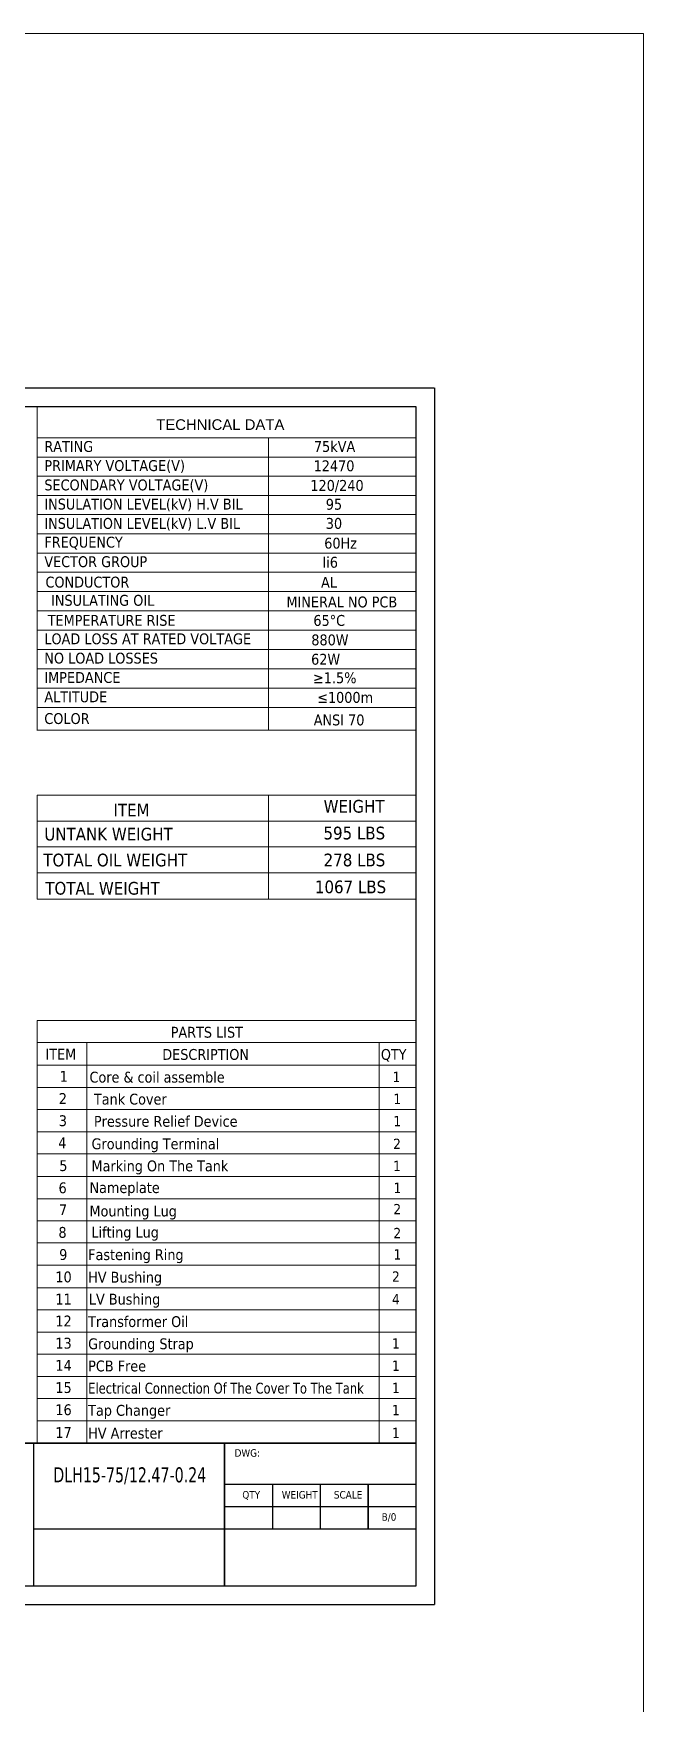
# Model space of a CAD drawing. Extents: x 4438 to 384502, y -178203 to -21188.
# Drawn here: x 383204 to 384502, y -174648 to -171093 of the extents above; entities that cross this region are included whole.
import ezdxf
from ezdxf.enums import TextEntityAlignment as Align

# ---------------------------------------------------------------- set-up
doc = ezdxf.new("R2010")
doc.units = 0
doc.header["$LTSCALE"] = 8
doc.header["$MEASUREMENT"] = 0
doc.linetypes.add('HIDDEN', pattern=[0.375, 0.25, -0.125])
doc.layers.get('0').update_dxf_attribs({"linetype": 'CONTINUOUS'})
doc.layers.add('6文字层', color=3, linetype='CONTINUOUS')
doc.layers.add('PL', color=5, linetype='CONTINUOUS')
doc.layers.add('细', color=7, linetype='CONTINUOUS', lineweight=20)
doc.layers.add('铁心', color=3, linetype='CONTINUOUS', lineweight=0)
doc.styles.add('PDF Arial', font='arial.ttf')
doc.styles.add('Tahoma$001', font='tahoma.ttf', dxfattribs={"height": 2.159784})
doc.styles.add('Tahoma_txtstyle_28.93_0_0', font='tahoma.ttf')
doc.styles.add('Tahoma_txtstyle_30.40_0_0', font='tahoma.ttf')
doc.styles.add('Tahoma_txtstyle_30.51_0_0', font='tahoma.ttf')

msp = doc.modelspace()

# ---------------------------------------------------------------- linework, layer by layer
at = {"color": 7, "linetype": 'Continuous'}
for p, q in [((382797.464, -174093.289), (384017.368, -174093.289)), ((382797.504, -174092.806), (384017.408, -174092.806)), ((383204.282, -174093.015), (383204.282, -174397.991)), ((383610.773, -174397.782), (383610.773, -174092.806)), ((383610.917, -174093.015), (383610.917, -174397.991)), ((383610.773, -174180.91), (384017.408, -174180.91)), ((383610.917, -174181.12), (384017.551, -174181.12)), ((383712.432, -174180.91), (383712.432, -174275.791)), ((383712.575, -174181.12), (383712.575, -174276.001)), ((383814.09, -174180.91), (383814.09, -174275.791)), ((383814.234, -174181.12), (383814.234, -174276.001)), ((383915.749, -174180.91), (383915.749, -174275.791)), ((383915.893, -174181.12), (383915.893, -174276.001)), ((383610.773, -174228.351), (384017.408, -174228.351)), ((383610.917, -174228.56), (384017.551, -174228.56)), ((383204.138, -174275.791), (384017.408, -174275.791)), ((383204.282, -174276.001), (384017.551, -174276.001))]:
    msp.add_line(p, q, dxfattribs=at)
at = {"color": 7}
msp.add_lwpolyline([(380904.027, -171887.027), (384017.372, -171887.027), (384017.372, -174397.729), (380904.027, -174397.729)], close=True, dxfattribs=at)
at = {"layer": '6文字层', "lineweight": 13}
for points in [[(383212.19, -171887.027), (384017.372, -171887.027)], [(383212.19, -171887.027), (383212.19, -172575.999)]]:
    msp.add_lwpolyline(points, dxfattribs=at)
at = {"layer": 'PL', "color": 1, "linetype": 'HIDDEN', "ltscale": 0.5}
msp.add_lwpolyline([(380704.453, -171847.112), (384057.286, -171847.112), (384057.286, -174437.644), (380704.453, -174437.644)], close=True, dxfattribs=at)
at = {"layer": '细', "color": 1}
msp.add_lwpolyline([(372175.774, -171092.907), (384501.994, -171092.907), (384501.994, -178202.855), (372175.774, -178202.855)], close=True, dxfattribs=at)
at = {"layer": '铁心', "lineweight": 13}
for p, q in [((383212.19, -172714.364), (383212.19, -172788.054)), ((383212.19, -172788.054), (383212.19, -172714.364)), ((383212.19, -172714.364), (384017.372, -172714.364)), ((383704.18, -172714.364), (383704.18, -172788.054)), ((383704.18, -172788.054), (383704.18, -172714.364)), ((384017.372, -172935.985), (384017.372, -172714.364)), ((383212.19, -172769.368), (384017.372, -172769.368)), ((383212.19, -172873.162), (383212.19, -172788.054)), ((383212.19, -172788.054), (383212.19, -172873.162)), ((383704.18, -172873.162), (383704.18, -172788.054)), ((383704.18, -172788.054), (383704.18, -172873.162)), ((383212.19, -172824.601), (384017.372, -172824.601)), ((383212.19, -172935.985), (383212.19, -172873.162)), ((383212.19, -172873.162), (383212.19, -172935.985)), ((383704.18, -172935.985), (383704.18, -172873.162)), ((383704.18, -172873.162), (383704.18, -172935.985)), ((383212.19, -172879.835), (384017.372, -172879.835)), ((383212.19, -172935.985), (384017.372, -172935.985))]:
    msp.add_line(p, q, dxfattribs=at)
for points in [[(383211.703, -172575.999), (384017.372, -172575.999), (384017.372, -171887.027)], [(383212.19, -171953.775), (384017.372, -171953.775)], [(383704.18, -171953.775), (383704.18, -172575.999)], [(383212.19, -171994.911), (384017.372, -171994.911)], [(383212.19, -172035.658), (384017.372, -172035.658)], [(383212.19, -172076.406), (384017.372, -172076.406)], [(383212.19, -172117.153), (384017.372, -172117.153)], [(383212.19, -172158.289), (384017.372, -172158.289)], [(383212.19, -172199.037), (384017.372, -172199.037)], [(383212.19, -172239.784), (384017.372, -172239.784)], [(383212.19, -172280.92), (384017.372, -172280.92)], [(383212.19, -172322.055), (384017.372, -172322.055)], [(383212.19, -172363.191), (384017.372, -172363.191)], [(383212.19, -172363.191), (384017.372, -172363.191)], [(383212.19, -172404.327), (384017.372, -172404.327)], [(383212.19, -172445.462), (384017.372, -172445.462)], [(383212.19, -172486.598), (384017.372, -172486.598)], [(383212.19, -172527.734), (384017.372, -172527.734)], [(383212.19, -172527.734), (384017.372, -172527.734)], [(383212.37, -174093.015), (383212.37, -173193.813)], [(383212.37, -173193.813), (384017.551, -173193.813), (384017.551, -173241.038)], [(383212.37, -173193.813), (383212.37, -173241.038), (383212.37, -173241.038)], [(383212.37, -173241.038), (384017.551, -173241.038), (384017.551, -173289.242)], [(383212.37, -173241.038), (383212.37, -173289.242), (384017.551, -173289.242)], [(383317.596, -173241.038), (383317.596, -173289.242), (383317.596, -173289.242)], [(383939.51, -173241.038), (383939.51, -174093.015)], [(383212.37, -173714.654), (384017.551, -173714.654), (384017.551, -173289.242)], [(383212.37, -173289.242), (383212.37, -173714.654)], [(383317.596, -173289.242), (383317.596, -173714.654)], [(384017.551, -173336.27), (383212.37, -173336.27), (383212.37, -173336.27)], [(384017.551, -173383.495), (383212.37, -173383.495), (383212.37, -173383.495)], [(383212.37, -173430.72), (384017.551, -173430.72), (384017.551, -173477.748)], [(383212.37, -173430.72), (383212.37, -173477.748), (384017.551, -173477.748)], [(384017.551, -173430.72), (383212.37, -173430.72), (383212.37, -173430.72)], [(383212.37, -174093.015), (383212.37, -173430.72), (383212.37, -173430.72)], [(383317.596, -173430.72), (383317.596, -173477.748), (383317.596, -173477.748)], [(383212.37, -173477.748), (383212.37, -174093.015)], [(384017.551, -173477.748), (383212.37, -173477.748), (383212.37, -173477.748)], [(383317.596, -173477.748), (383317.596, -174093.015)], [(384017.551, -173525.952), (383212.37, -173525.952), (383212.37, -173525.952)], [(384017.551, -173525.952), (383212.37, -173525.952), (383212.37, -173525.952)], [(384017.551, -173573.177), (383212.37, -173573.177), (383212.37, -173573.177)], [(384017.551, -173573.177), (383212.37, -173573.177), (383212.37, -173573.177)], [(384017.551, -174093.015), (384017.551, -173571.978)], [(384017.551, -173620.205), (383212.37, -173620.205), (383212.37, -173620.205)], [(384017.551, -173620.205), (383212.37, -173620.205)], [(384017.551, -173667.43), (383212.37, -173667.43), (383212.37, -173667.43)], [(384017.551, -173667.43), (383212.37, -173667.43), (383212.37, -173667.43)], [(384017.551, -173714.654), (383212.37, -173714.654), (383212.37, -173714.654)], [(384017.551, -173762.663), (383212.37, -173762.663), (383212.37, -173762.663)], [(384017.551, -173809.887), (383212.37, -173809.887), (383212.37, -173809.887)], [(384017.551, -173857.112), (383212.37, -173857.112), (383212.37, -173857.112)], [(384017.551, -173904.336), (383212.37, -173904.336)], [(384017.551, -173951.561), (383212.37, -173951.561)], [(384017.551, -173998.785), (383212.37, -173998.785)], [(384017.551, -174046.01), (383212.37, -174046.01)], [(384017.551, -174093.015), (383212.37, -174093.015)]]:
    msp.add_lwpolyline(points, dxfattribs=at)

# ---------------------------------------------------------------- texts
for s, height, style, p in [('TECHNICAL DATA', 22.66633, 'PDF Arial', (383465.322, -171936.912)), ('RATING', 23.1456, 'Tahoma$001', (383227.42, -171983.657)), ('75kVA', 23.1456, 'Tahoma$001', (383800.87, -171983.657)), ('PRIMARY VOLTAGE(V)', 23.14557, 'Tahoma$001', (383227.42, -172024.404)), ('12470', 23.1456, 'Tahoma$001', (383800.128, -172024.792)), ('SECONDARY VOLTAGE(V)', 23.14557, 'Tahoma$001', (383227.42, -172065.54)), ('120/240', 23.1454, 'Tahoma$001', (383793.189, -172066.622)), ('INSULATION LEVEL(kV) H.V BIL', 23.14557, 'Tahoma$001', (383227.42, -172106.287)), ('95', 23.1456, 'Tahoma$001', (383826.085, -172106.675)), ('INSULATION LEVEL(kV) L.V BIL', 23.14557, 'Tahoma$001', (383227.42, -172147.423)), ('30', 23.1456, 'Tahoma$001', (383826.085, -172147.423)), ('FREQUENCY', 23.1456, 'Tahoma$001', (383227.42, -172187.394)), ('60Hz', 23.1456, 'Tahoma$001', (383822.765, -172189.485)), ('VECTOR GROUP', 23.14557, 'Tahoma$001', (383227.42, -172228.918)), ('Ii6', 23.1456, 'Tahoma$001', (383818.947, -172230.119)), ('CONDUCTOR', 23.1456, 'Tahoma$001', (383229.803, -172272.391)), ('AL', 23.1456, 'Tahoma$001', (383815.924, -172272.761)), ('MINERAL NO PCB', 23.14557, 'Tahoma$001', (383742.314, -172314.656)), ('LOAD LOSS AT RATED VOLTAGE', 23.14557, 'Tahoma$001', (383227.42, -172393.072)), ('880W', 23.1456, 'Tahoma$001', (383795.248, -172395.388)), ('NO LOAD LOSSES', 23.14557, 'Tahoma$001', (383227.42, -172434.208)), ('62W', 23.1456, 'Tahoma$001', (383794.856, -172436.524)), ('IMPEDANCE', 23.1456, 'Tahoma$001', (383227.42, -172475.344)), ('≥1.5%%%', 23.1456, 'Tahoma$001', (383799.039, -172476.031)), ('ALTITUDE', 23.1456, 'Tahoma$001', (383227.42, -172516.479)), ('≤1000m', 23.1456, 'Tahoma$001', (383807.722, -172517.792)), ('COLOR', 23.1456, 'Tahoma$001', (383227.385, -172562.795)), ('ANSI 70 ', 23.1456, 'Tahoma$001', (383800.363, -172565.747)), ('ITEM', 27.0824, 'Tahoma_txtstyle_30.51_0_0', (383374.44, -172759.611)), ('UNTANK WEIGHT', 27.08237, 'Tahoma_txtstyle_30.51_0_0', (383227.369, -172810.705)), ('595 LBS', 27.0824, 'Tahoma_txtstyle_30.51_0_0', (383821.153, -172808.444)), ('TOTAL OIL WEIGHT', 27.08237, 'Tahoma_txtstyle_30.51_0_0', (383225.259, -172865.855)), ('278 LBS', 27.0824, 'Tahoma_txtstyle_30.51_0_0', (383821.516, -172865.751)), ('TOTAL WEIGHT', 27.08237, 'Tahoma_txtstyle_30.51_0_0', (383229.48, -172926.017)), ('1067 LBS', 27.0824, 'Tahoma_txtstyle_30.51_0_0', (383802.949, -172923.044)), ('PARTS LIST', 23.0776, 'Tahoma_txtstyle_30.40_0_0', (383496.218, -173230.456)), ('ITEM', 23.0776, 'Tahoma_txtstyle_30.40_0_0', (383229.809, -173277.093)), ('DESCRIPTION', 23.07758, 'Tahoma_txtstyle_30.40_0_0', (383478.353, -173277.681)), ('QTY', 22.976, 'Tahoma$001', (383943.285, -173277.575)), ('1', 23.078, 'Tahoma_txtstyle_30.40_0_0', (383259.986, -173324.317)), ('Core & coil assemble   ', 23.07758, 'Tahoma_txtstyle_30.40_0_0', (383323.523, -173326.056)), ('1', 21.956, 'Tahoma_txtstyle_28.93_0_0', (383967.971, -173325.003)), ('2', 23.078, 'Tahoma_txtstyle_30.40_0_0', (383258.222, -173371.542)), ('Tank Cover', 23.0776, 'Tahoma_txtstyle_30.40_0_0', (383332.896, -173372.819)), ('1', 21.956, 'Tahoma$001', (383969.931, -173371.738)), ('3', 23.078, 'Tahoma_txtstyle_30.40_0_0', (383258.222, -173418.766)), ('Pressure Relief Device', 23.07758, 'Tahoma_txtstyle_30.40_0_0', (383332.896, -173420.044)), ('1', 21.956, 'Tahoma_txtstyle_28.93_0_0', (383969.931, -173418.962)), ('4', 23.078, 'Tahoma_txtstyle_30.40_0_0', (383257.047, -173465.795)), ('Grounding Terminal', 23.07758, 'Tahoma_txtstyle_30.40_0_0', (383327.862, -173467.891)), ('2', 21.956, 'Tahoma_txtstyle_28.93_0_0', (383969.272, -173467.426)), ('5', 23.078, 'Tahoma_txtstyle_30.40_0_0', (383259.269, -173514.391)), ('Marking On The Tank', 23.07758, 'Tahoma_txtstyle_30.40_0_0', (383327.862, -173514.919)), ('1', 21.956, 'Tahoma_txtstyle_28.93_0_0', (383969.272, -173514.455)), ('6', 23.078, 'Tahoma_txtstyle_30.40_0_0', (383257.671, -173561.616)), ('Nameplate', 23.0776, 'Tahoma_txtstyle_30.40_0_0', (383323.523, -173561.126)), ('1', 21.956, 'Tahoma_txtstyle_28.93_0_0', (383970.127, -173561.126)), ('7', 23.078, 'Tahoma_txtstyle_30.40_0_0', (383258.663, -173608.252)), ('Mounting Lug', 23.07758, 'Tahoma_txtstyle_30.40_0_0', (383323.523, -173611.017)), ('2', 21.956, 'Tahoma_txtstyle_28.93_0_0', (383969.756, -173606.458)), ('8', 23.078, 'Tahoma_txtstyle_30.40_0_0', (383257.433, -173656.457)), ('Lifting Lug', 23.07759, 'Tahoma_txtstyle_30.40_0_0', (383327.546, -173656.065)), ('2', 21.956, 'Tahoma_txtstyle_28.93_0_0', (383969.849, -173657.351)), ('9', 23.078, 'Tahoma_txtstyle_30.40_0_0', (383259.004, -173703.583)), ('Fastening Ring', 23.07758, 'Tahoma_txtstyle_30.40_0_0', (383320.637, -173703.872)), ('1', 21.956, 'Tahoma_txtstyle_28.93_0_0', (383970.127, -173702.701)), ('10', 23.0776, 'Tahoma_txtstyle_30.40_0_0', (383250.972, -173751.2)), ('HV Bushing', 23.0776, 'Tahoma_txtstyle_30.40_0_0', (383320.637, -173751.88)), ('2', 21.956, 'Tahoma_txtstyle_28.93_0_0', (383966.905, -173749.926)), ('11', 23.0776, 'Tahoma_txtstyle_30.40_0_0', (383250.972, -173798.424)), ('LV Bushing', 23.0776, 'Tahoma_txtstyle_30.40_0_0', (383322.151, -173798.62)), ('4', 21.956, 'Tahoma_txtstyle_28.93_0_0', (383966.905, -173797.934)), ('12', 23.0776, 'Tahoma_txtstyle_30.40_0_0', (383250.972, -173845.061)), ('Transformer Oil', 23.07758, 'Tahoma_txtstyle_30.40_0_0', (383320.637, -173846.329)), ('13', 23.0776, 'Tahoma_txtstyle_30.40_0_0', (383250.972, -173892.285)), ('Grounding Strap', 23.07758, 'Tahoma_txtstyle_30.40_0_0', (383320.637, -173893.554)), ('1', 21.956, 'Tahoma_txtstyle_28.93_0_0', (383966.905, -173892.383)), ('14', 23.0776, 'Tahoma_txtstyle_30.40_0_0', (383250.972, -173939.51)), ('PCB Free', 23.0776, 'Tahoma_txtstyle_30.40_0_0', (383320.637, -173940.778)), ('1', 21.956, 'Tahoma_txtstyle_28.93_0_0', (383966.905, -173939.608)), ('15', 23.0776, 'Tahoma_txtstyle_30.40_0_0', (383250.972, -173986.734)), ('1', 21.956, 'Tahoma_txtstyle_28.93_0_0', (383966.905, -173986.832)), ('16', 23.0776, 'Tahoma_txtstyle_30.40_0_0', (383250.972, -174033.959)), ('Tap Changer', 23.07758, 'Tahoma_txtstyle_30.40_0_0', (383320.637, -174035.227)), ('1', 21.956, 'Tahoma_txtstyle_28.93_0_0', (383966.905, -174034.057)), ('17', 23.0776, 'Tahoma_txtstyle_30.40_0_0', (383250.972, -174082.516)), ('HV Arrester', 23.07758, 'Tahoma_txtstyle_30.40_0_0', (383320.637, -174083.785)), ('1', 21.956, 'Tahoma_txtstyle_28.93_0_0', (383966.905, -174082.614)), ('DWG:', 16, 'Tahoma_txtstyle_30.40_0_0', (383632.061, -174122.403)), ('QTY', 16, 'Tahoma_txtstyle_30.40_0_0', (383648.5, -174211.408)), ('WEIGHT', 16, 'Tahoma_txtstyle_30.40_0_0', (383732.379, -174211.408)), ('SCALE', 16, 'Tahoma_txtstyle_30.40_0_0', (383843.232, -174211.408)), ('B/0', 16, 'Tahoma_txtstyle_30.40_0_0', (383944.855, -174258.639))]:
    msp.add_text(s, height=height, dxfattribs=dict(at, style=style)).set_placement(p)
at = {"layer": '铁心', "lineweight": 13, "style": 'Tahoma$001'}
for s, p in [('INSULATING OIL', (383351.476, -172299.607)), ('TEMPERATURE RISE ', (383374.784, -172342.223))]:
    msp.add_text(s, height=23.14557, dxfattribs=at).set_placement(p, align=Align.MIDDLE)
msp.add_text('65%%DC', height=23.1456, dxfattribs=at).set_placement((383799.641, -172342.387), align=Align.MIDDLE_LEFT)
at = {"layer": '铁心', "lineweight": 13, "style": 'Tahoma_txtstyle_30.40_0_0'}
for s, height, width, p in [('Electrical Connection Of The Cover To The Tank', 23.07758, 0.9, (383320.637, -173988.003)), ('DLH15-75/12.47-0.24', 32, 0.8, (383246.46, -174176.885))]:
    msp.add_text(s, height=height, dxfattribs=dict(at, width=width)).set_placement(p)
at = {"layer": '铁心', "lineweight": 13, "insert": (383821.481, -172724.468), "char_height": 27.0824, "width": 320.67755, "attachment_point": 1, "style": 'Tahoma_txtstyle_30.51_0_0'}
msp.add_mtext('WEIGHT', dxfattribs=at)

doc.saveas('drawing.dxf')
